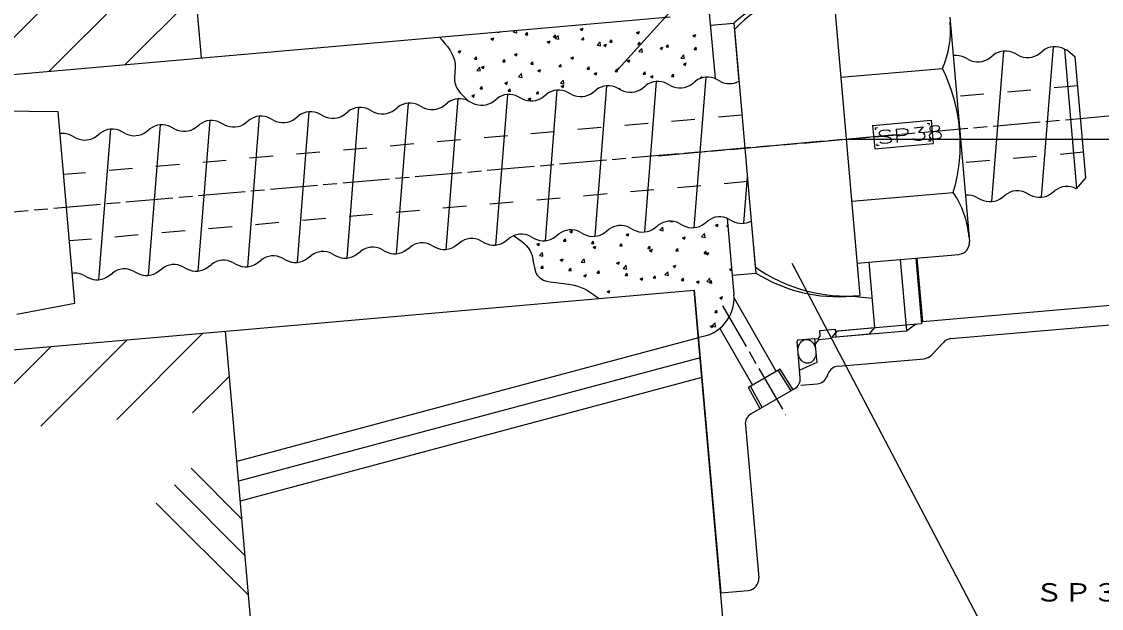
# Model space of a CAD drawing. Units: millimetres at full size, sheet at 1:1; details may follow other scales. Extents: x -8 to 1148, y -16 to 814.
# Drawn here: x 734.1 to 1009.5, y 303.6 to 453.3 of the extents above; entities that cross this region are included whole.
import ezdxf
from ezdxf.enums import TextEntityAlignment as Align

# ---------------------------------------------------------------- set-up
doc = ezdxf.new("R2010")
doc.units = ezdxf.units.MM
for name, pattern in [('CHAIN', [18.5, 12, -1.5, 3.5, -1.5]), ('CHAIN_DOUBLE_DASH', [23.5, 12, -1.5, 3.5, -1.5, 3.5, -1.5]), ('DASHED_SPACED', [12, 6, -6])]:
    doc.linetypes.add(name, pattern=pattern)
for name, color, linetype, lineweight in [('1 外形線', 7, 'Continuous', 25), ('2 細い実線', 3, 'Continuous', 25), ('3 隠れ線', 2, 'DASHED_SPACED', 25), ('4 中心線', 1, 'CHAIN', 25), ('5 想像線', 6, 'CHAIN_DOUBLE_DASH', 25), ('6 寸法線', 4, 'Continuous', 25)]:
    doc.layers.add(name, color=color, linetype=linetype, lineweight=lineweight)
doc.styles.add('simplex.shx', font='')
doc.styles.get('simplex.shx').set_extended_font_data('simplex.shx')

msp = doc.modelspace()

# ---------------------------------------------------------------- linework, layer by layer
at = {"layer": '1 外形線'}
for p, q in [((780.015, 444.14), (766.79, 595.3)), ((940.972, 463.142), (947.944, 383.447)), ((909.355, 457.367), (910.981, 438.774)), ((425.501, 413.025), (899.567, 454.5)), ((970.841, 454.467), (975.854, 397.177)), ((909.79, 452.386), (915.768, 452.909)), ((915.768, 452.909), (917.066, 438.069)), ((915.908, 451.309), (918.557, 421.03)), ((997.191, 446.885), (994.176, 408.487)), ((1000.062, 446.271), (1003.169, 410.756)), ((1000.062, 446.271), (1000.826, 445.985)), ((975.622, 443.6), (974.67, 444.106)), ((981.047, 444.074), (981.897, 444.738)), ((984.539, 445.778), (981.524, 407.38)), ((988.274, 444.706), (987.322, 445.213)), ((993.699, 445.181), (994.548, 445.845)), ((1000.826, 445.985), (1002.816, 444.316)), ((1005.508, 413.544), (1002.816, 444.316)), ((943.074, 439.111), (968.975, 441.377)), ((895.977, 438.03), (892.963, 399.632)), ((905.137, 437.433), (905.987, 438.097)), ((908.629, 439.137), (905.614, 400.738)), ((912.364, 438.065), (911.412, 438.571)), ((870.674, 435.817), (867.659, 397.418)), ((874.409, 434.745), (873.457, 435.251)), ((879.834, 435.219), (880.683, 435.883)), ((883.326, 436.923), (880.311, 398.525)), ((887.06, 435.851), (886.108, 436.358)), ((892.485, 436.326), (893.335, 436.99)), ((899.712, 436.958), (898.76, 437.464)), ((832.719, 432.496), (829.704, 394.097)), ((841.879, 431.899), (842.728, 432.562)), ((845.371, 433.603), (842.356, 395.204)), ((849.105, 432.531), (848.153, 433.037)), ((854.53, 433.005), (855.38, 433.669)), ((858.022, 434.71), (855.007, 396.311)), ((861.757, 433.638), (860.805, 434.144)), ((867.182, 434.112), (868.032, 434.776)), ((743.478, 430.307), (728.404, 430.494)), ((747.748, 381.493), (743.478, 430.307)), ((807.416, 430.282), (804.401, 391.883)), ((811.15, 429.21), (810.198, 429.716)), ((816.575, 429.685), (817.425, 430.349)), ((820.067, 431.389), (817.052, 392.99)), ((823.802, 430.317), (822.85, 430.823)), ((829.227, 430.792), (830.077, 431.455)), ((836.454, 431.424), (835.502, 431.93)), ((769.461, 426.962), (766.446, 388.563)), ((778.62, 426.364), (779.47, 427.028)), ((782.112, 428.068), (779.097, 389.67)), ((785.847, 426.996), (784.895, 427.502)), ((791.272, 427.471), (792.122, 428.135)), ((794.764, 429.175), (791.749, 390.777)), ((798.499, 428.103), (797.547, 428.609)), ((803.924, 428.578), (804.773, 429.242)), ((951.174, 426.839), (966.117, 428.147)), ((951.174, 426.839), (951.697, 420.862)), ((966.117, 428.147), (966.64, 422.169)), ((747.892, 423.676), (746.94, 424.182)), ((753.317, 424.15), (754.167, 424.814)), ((756.809, 425.855), (753.794, 387.456)), ((760.544, 424.783), (759.592, 425.289)), ((765.969, 425.257), (766.818, 425.921)), ((773.195, 425.89), (772.243, 426.396)), ((944.458, 423.294), (1021.818, 423.294)), ((951.697, 420.862), (966.64, 422.169)), ((918.557, 421.03), (921.206, 390.752)), ((919.197, 413.708), (918.266, 401.845)), ((1005.508, 413.544), (1003.093, 410.666)), ((945.842, 407.478), (971.743, 409.744)), ((977.789, 408.452), (978.741, 407.946)), ((984.166, 408.42), (985.016, 409.084)), ((990.441, 409.559), (991.393, 409.053)), ((996.818, 409.527), (997.668, 410.191)), ((908.256, 401.779), (909.106, 402.443)), ((914.101, 403.121), (915.804, 383.648)), ((914.531, 402.917), (915.483, 402.411)), ((920.185, 402.416), (921.346, 389.152)), ((876.576, 399.597), (877.528, 399.091)), ((882.953, 399.565), (883.803, 400.229)), ((889.228, 400.704), (890.18, 400.198)), ((895.605, 400.672), (896.454, 401.336)), ((901.879, 401.811), (902.831, 401.304)), ((844.998, 396.245), (845.848, 396.908)), ((851.273, 397.383), (852.225, 396.877)), ((857.65, 397.352), (858.499, 398.015)), ((863.924, 398.49), (864.876, 397.984)), ((870.301, 398.458), (871.151, 399.122)), ((813.318, 394.062), (814.27, 393.556)), ((819.695, 394.031), (820.544, 394.695)), ((825.969, 395.169), (826.921, 394.663)), ((832.346, 395.138), (833.196, 395.802)), ((838.621, 396.276), (839.573, 395.77)), ((947.225, 391.661), (973.126, 393.927)), ((781.74, 390.71), (782.589, 391.374)), ((788.014, 391.849), (788.966, 391.343)), ((794.391, 391.817), (795.241, 392.481)), ((800.666, 392.956), (801.618, 392.449)), ((807.043, 392.924), (807.893, 393.588)), ((950.214, 391.922), (951.673, 375.243)), ((958.184, 392.62), (959.774, 374.446)), ((962.168, 392.968), (963.628, 376.288)), ((962.456, 392.993), (963.872, 376.812)), ((750.059, 388.528), (751.011, 388.022)), ((756.436, 388.497), (757.286, 389.16)), ((762.711, 389.635), (763.663, 389.129)), ((769.088, 389.603), (769.938, 390.267)), ((775.363, 390.742), (776.315, 390.236)), ((915.368, 388.629), (921.346, 389.152)), ((431.602, 343.294), (905.668, 384.769)), ((918.06, 243.123), (905.668, 384.769)), ((905.668, 384.769), (912.422, 307.564)), ((945.947, 383.326), (945.951, 383.274)), ((945.951, 383.274), (951.02, 382.714)), ((963.872, 376.812), (1049.257, 384.282)), ((732.936, 378.691), (747.748, 381.493)), ((915.842, 382.72), (926.602, 364.082)), ((971.149, 372.429), (1054.621, 379.732)), ((912.188, 375.048), (920.54, 360.582)), ((937.683, 374.52), (941.668, 374.869)), ((937.814, 373.026), (937.683, 374.52)), ((941.842, 372.877), (941.668, 374.869)), ((942.209, 374.415), (963.628, 376.288)), ((951.673, 375.243), (950.31, 373.618)), ((963.628, 376.288), (963.872, 376.812)), ((798.383, 234.192), (786.125, 374.31)), ((906.73, 372.626), (789.031, 341.089)), ((932.716, 362.453), (931.898, 371.806)), ((936.463, 372.406), (932.079, 372.023)), ((936.463, 372.406), (937.359, 372.484)), ((936.986, 366.429), (936.463, 372.406)), ((937.481, 372.244), (936.572, 371.161)), ((937.359, 372.484), (937.814, 373.026)), ((937.481, 372.244), (940.868, 372.54)), ((940.846, 372.79), (942.209, 374.415)), ((941.842, 372.877), (950.31, 373.618)), ((966.189, 368.223), (969.211, 371.481)), ((907.173, 367.568), (789.474, 336.031)), ((932.549, 364.36), (936.986, 366.429)), ((942.35, 365.393), (964.285, 367.312)), ((927.616, 364.667), (919.527, 359.997)), ((930.382, 359.105), (927.114, 364.378)), ((939.541, 362.796), (939.822, 363.507)), ((907.615, 362.511), (789.916, 330.973)), ((932.882, 360.549), (937.013, 360.91)), ((922.962, 354.821), (920.03, 360.288)), ((931.227, 359.593), (920.204, 353.229)), ((918.716, 350.37), (922.123, 311.424)), ((912.422, 307.564), (919.396, 308.174))]:
    msp.add_line(p, q, dxfattribs=at)
for centre, radius, start, end in [((942.465, 423.122), 40, 95, 131.8699), ((944.458, 423.297), 39.998, 95, 135.54429), ((947.342, 451.071), 23.706, 335.86147, 5.14332), ((997.626, 441.904), 5, 60.85242, 127.99531), ((972.323, 439.691), 5, 62.00469, 97.15788), ((977.969, 448.014), 5, 242.00469, 307.99531), ((984.975, 440.798), 5, 62.00469, 127.99531), ((990.621, 449.121), 5, 242.00469, 307.99531), ((930.157, 422.014), 43.358, 343.56128, 26.52221), ((896.413, 433.049), 5, 62.00469, 127.99531), ((909.065, 434.156), 5, 62.00469, 127.99531), ((914.711, 442.48), 5, 242.00469, 298.10061), ((871.11, 430.836), 5, 62.00469, 127.99531), ((876.756, 439.159), 5, 242.00469, 307.99531), ((883.761, 431.943), 5, 62.00469, 127.99531), ((889.407, 440.266), 5, 242.00469, 307.99531), ((902.059, 441.373), 5, 242.00469, 307.99531), ((833.155, 427.515), 5, 62.00469, 127.99531), ((845.806, 428.622), 5, 62.00469, 127.99531), ((851.452, 436.946), 5, 242.00469, 307.99531), ((858.458, 429.729), 5, 62.00469, 127.99531), ((864.104, 438.053), 5, 242.00469, 307.99531), ((807.851, 425.301), 5, 62.00469, 127.99531), ((813.497, 433.625), 5, 242.00469, 307.99531), ((820.503, 426.408), 5, 62.00469, 127.99531), ((826.149, 434.732), 5, 242.00469, 307.99531), ((838.801, 435.839), 5, 242.00469, 307.99531), ((769.896, 421.981), 5, 62.00469, 127.99531), ((782.548, 423.088), 5, 62.00469, 127.99531), ((788.194, 431.411), 5, 242.00469, 307.99531), ((795.2, 424.194), 5, 62.00469, 127.99531), ((800.846, 432.518), 5, 242.00469, 307.99531), ((744.593, 419.767), 5, 62.00469, 97.20518), ((750.239, 428.091), 5, 242.00469, 307.99531), ((757.245, 420.874), 5, 62.00469, 127.99531), ((762.891, 429.198), 5, 242.00469, 307.99531), ((775.542, 430.304), 5, 242.00469, 307.99531), ((1000.746, 406.251), 5, 62.00469, 127.99531), ((952.122, 396.44), 23.706, 4.85668, 34.13853), ((975.442, 404.037), 5, 62.00469, 97.15788), ((981.088, 412.361), 5, 242.00469, 307.99531), ((988.094, 405.144), 5, 62.00469, 127.99531), ((993.74, 413.468), 5, 242.00469, 307.99531), ((899.532, 397.396), 5, 62.00469, 127.99531), ((912.184, 398.503), 5, 62.00469, 127.99531), ((917.83, 406.826), 5, 242.00469, 298.10061), ((874.229, 395.182), 5, 62.00469, 127.99531), ((879.875, 403.506), 5, 242.00469, 307.99531), ((886.881, 396.289), 5, 62.00469, 127.99531), ((892.527, 404.613), 5, 242.00469, 307.99531), ((905.178, 405.719), 5, 242.00469, 307.99531), ((836.274, 391.861), 5, 62.00469, 127.99531), ((848.926, 392.968), 5, 62.00469, 127.99531), ((854.572, 401.292), 5, 242.00469, 307.99531), ((861.577, 394.075), 5, 62.00469, 127.99531), ((867.223, 402.399), 5, 242.00469, 307.99531), ((972.865, 396.916), 3, 275, 5), ((810.971, 389.648), 5, 62.00469, 127.99531), ((816.617, 397.971), 5, 242.00469, 307.99531), ((823.622, 390.754), 5, 62.00469, 127.99531), ((829.268, 399.078), 5, 242.00469, 307.99531), ((841.92, 400.185), 5, 242.00469, 307.99531), ((773.016, 386.327), 5, 62.00469, 127.99531), ((785.667, 387.434), 5, 62.00469, 127.99531), ((791.313, 395.758), 5, 242.00469, 307.99531), ((798.319, 388.541), 5, 62.00469, 127.99531), ((803.965, 396.864), 5, 242.00469, 307.99531), ((747.712, 384.113), 5, 62.00469, 97.20518), ((753.358, 392.437), 5, 242.00469, 307.99531), ((760.364, 385.22), 5, 62.00469, 127.99531), ((766.01, 393.544), 5, 242.00469, 307.99531), ((778.662, 394.651), 5, 242.00469, 307.99531), ((944.458, 423.297), 39.998, 234.45571, 275), ((942.465, 423.122), 40, 238.1301, 275), ((905.842, 382.777), 10, 275, 5), ((932.097, 371.823), 0.2, 95, 185), ((971.41, 369.441), 3, 95, 137.14863), ((964.024, 370.3), 3, 275, 316.18593), ((942.612, 362.404), 3, 95, 158.43495), ((929.727, 362.191), 3, 300, 5), ((936.751, 363.899), 3, 275, 338.43495), ((921.704, 350.631), 3, 120, 185), ((919.134, 311.163), 3, 275, 5), ((919.134, 311.163), 3, 275, 5)]:
    msp.add_arc(centre, radius, start, end, dxfattribs=at)
at = {"layer": '2 細い実線'}
for p, q in [((741.162, 440.642), (763.163, 462.643)), ((721.789, 438.947), (743.791, 460.948)), ((760.534, 442.336), (778.593, 460.395)), ((853.843, 448.908), (854.544, 449.177)), ((853.843, 448.908), (854.341, 448.573)), ((854.341, 448.572), (854.544, 449.177)), ((855.443, 450.596), (855.482, 450.643)), ((855.443, 450.596), (856.04, 450.544)), ((856.041, 450.543), (856.014, 450.69)), ((859.559, 450.61), (859.967, 451.036)), ((859.559, 450.61), (860.448, 450.472)), ((860.448, 450.471), (860.378, 451.072)), ((862.615, 449.969), (863.097, 450.543)), ((862.615, 449.969), (863.213, 449.916)), ((863.213, 449.916), (863.098, 450.542)), ((869.788, 449.341), (870.27, 449.916)), ((869.788, 449.341), (870.386, 449.289)), ((870.231, 448.955), (871.01, 449.767)), ((870.231, 448.955), (871.12, 448.817)), ((870.386, 449.288), (870.27, 449.915)), ((871.121, 448.816), (871.01, 449.766)), ((876.617, 451.333), (877.317, 451.602)), ((876.617, 451.333), (877.114, 450.997)), ((876.96, 448.714), (877.442, 449.288)), ((877.115, 450.997), (877.317, 451.601)), ((877.558, 448.661), (877.443, 449.287)), ((890.988, 450.532), (891.688, 450.801)), ((890.988, 450.532), (891.486, 450.196)), ((891.486, 450.196), (891.689, 450.8)), ((905.36, 449.731), (906.06, 450)), ((905.36, 449.731), (905.857, 449.396)), ((905.857, 449.395), (906.06, 449.999)), ((868.215, 448.108), (868.915, 448.376)), ((868.215, 448.108), (868.712, 447.772)), ((868.712, 447.771), (868.915, 448.376)), ((876.96, 448.714), (877.558, 448.661)), ((880.903, 447.3), (881.682, 448.111)), ((880.903, 447.3), (881.793, 447.162)), ((881.793, 447.161), (881.683, 448.111)), ((882.586, 447.307), (883.286, 447.575)), ((882.586, 447.307), (883.083, 446.971)), ((883.084, 446.97), (883.287, 447.575)), ((884.133, 448.086), (884.615, 448.661)), ((884.133, 448.086), (884.731, 448.034)), ((884.731, 448.033), (884.615, 448.66)), ((891.306, 447.458), (891.788, 448.033)), ((891.306, 447.458), (891.903, 447.406)), ((891.576, 445.644), (892.355, 446.456)), ((891.904, 447.405), (891.788, 448.032)), ((892.466, 445.506), (892.355, 446.456)), ((896.957, 446.506), (897.657, 446.775)), ((896.957, 446.506), (897.455, 446.17)), ((897.455, 446.17), (897.658, 446.774)), ((898.478, 446.831), (898.96, 447.405)), ((898.478, 446.831), (899.076, 446.779)), ((899.076, 446.778), (898.961, 447.405)), ((905.651, 446.203), (906.133, 446.778)), ((905.651, 446.203), (906.249, 446.151)), ((906.249, 446.15), (906.133, 446.777)), ((845.441, 445.683), (846.141, 445.952)), ((845.441, 445.683), (845.939, 445.348)), ((845.939, 445.347), (846.142, 445.951)), ((849.658, 443.702), (850.14, 444.276)), ((849.658, 443.702), (850.255, 443.649)), ((850.256, 443.649), (850.14, 444.276)), ((856.83, 443.074), (857.312, 443.649)), ((857.428, 443.021), (857.313, 443.648)), ((859.812, 444.882), (860.513, 445.151)), ((859.812, 444.882), (860.31, 444.547)), ((860.31, 444.546), (860.513, 445.15)), ((874.184, 444.081), (874.884, 444.35)), ((874.184, 444.081), (874.681, 443.746)), ((874.682, 443.745), (874.884, 444.349)), ((888.555, 443.28), (889.255, 443.549)), ((889.053, 442.944), (889.256, 443.549)), ((891.576, 445.644), (892.465, 445.507)), ((902.248, 443.989), (903.027, 444.801)), ((902.248, 443.989), (903.138, 443.851)), ((903.138, 443.851), (903.027, 444.8)), ((850.212, 440.869), (850.991, 441.681)), ((850.212, 440.869), (851.101, 440.731)), ((851.102, 440.73), (850.991, 441.68)), ((851.41, 441.657), (852.11, 441.926)), ((851.41, 441.657), (851.908, 441.321)), ((851.908, 441.321), (852.111, 441.925)), ((856.83, 443.074), (857.428, 443.022)), ((864.003, 442.447), (864.485, 443.021)), ((864.003, 442.447), (864.6, 442.394)), ((864.601, 442.394), (864.485, 443.02)), ((865.782, 440.856), (866.482, 441.125)), ((865.782, 440.856), (866.279, 440.521)), ((866.279, 440.52), (866.482, 441.124)), ((871.175, 441.819), (871.657, 442.394)), ((871.175, 441.819), (871.773, 441.767)), ((871.773, 441.766), (871.658, 442.393)), ((878.348, 441.192), (878.83, 441.766)), ((878.348, 441.192), (878.946, 441.139)), ((878.946, 441.139), (878.83, 441.765)), ((885.521, 440.564), (886.003, 441.139)), ((886.119, 440.511), (886.003, 441.138)), ((888.555, 443.28), (889.052, 442.945)), ((902.926, 442.48), (903.627, 442.748)), ((902.926, 442.48), (903.424, 442.144)), ((903.424, 442.143), (903.627, 442.748)), ((857.379, 437.631), (858.08, 437.9)), ((857.877, 437.295), (858.08, 437.899)), ((860.884, 439.214), (861.663, 440.025)), ((860.884, 439.214), (861.774, 439.076)), ((861.774, 439.075), (861.664, 440.025)), ((871.557, 437.558), (872.336, 438.37)), ((872.446, 437.42), (872.336, 438.37)), ((880.153, 440.055), (880.853, 440.324)), ((880.153, 440.055), (880.65, 439.72)), ((880.651, 439.719), (880.853, 440.323)), ((885.521, 440.564), (886.118, 440.512)), ((892.693, 439.937), (893.175, 440.511)), ((892.693, 439.937), (893.291, 439.884)), ((893.291, 439.884), (893.176, 440.51)), ((894.524, 439.254), (895.224, 439.523)), ((894.524, 439.254), (895.022, 438.919)), ((895.022, 438.918), (895.225, 439.522)), ((899.866, 439.309), (900.348, 439.884)), ((899.866, 439.309), (900.463, 439.257)), ((900.464, 439.256), (900.348, 439.883)), ((907.099, 438.754), (907.52, 439.256)), ((907.581, 438.931), (907.521, 439.255)), ((851.045, 436.18), (851.527, 436.754)), ((851.045, 436.18), (851.643, 436.127)), ((851.643, 436.127), (851.527, 436.754)), ((857.379, 437.631), (857.877, 437.295)), ((858.218, 435.552), (858.7, 436.127)), ((858.218, 435.552), (858.815, 435.5)), ((858.816, 435.499), (858.7, 436.126)), ((865.39, 434.925), (865.872, 435.499)), ((865.988, 434.872), (865.873, 435.499)), ((871.557, 437.558), (872.446, 437.421)), ((871.751, 436.83), (872.451, 437.099)), ((871.751, 436.83), (872.248, 436.494)), ((872.248, 436.494), (872.451, 437.098)), ((886.473, 436.164), (886.822, 436.298)), ((886.732, 436.026), (886.822, 436.297)), ((848.977, 434.405), (849.677, 434.674)), ((848.977, 434.405), (849.475, 434.07)), ((849.475, 434.069), (849.678, 434.674)), ((863.348, 433.605), (864.049, 433.873)), ((863.348, 433.605), (863.846, 433.269)), ((863.846, 433.268), (864.049, 433.873)), ((865.39, 434.925), (865.988, 434.872)), ((899.631, 402.327), (899.686, 402.393)), ((899.631, 402.327), (900.228, 402.275)), ((900.229, 402.274), (900.215, 402.349)), ((873.956, 399.771), (874.656, 400.04)), ((873.956, 399.771), (874.454, 399.436)), ((874.454, 399.435), (874.657, 400.04)), ((896.879, 400.059), (897.658, 400.871)), ((896.879, 400.059), (897.768, 399.921)), ((897.769, 399.92), (897.658, 400.87)), ((911.101, 401.395), (911.801, 401.664)), ((911.101, 401.395), (911.598, 401.06)), ((911.599, 401.059), (911.801, 401.663)), ((913.976, 401.072), (914.251, 401.4)), ((913.976, 401.072), (914.282, 401.045)), ((865.554, 396.546), (866.254, 396.815)), ((865.554, 396.546), (866.051, 396.211)), ((866.052, 396.21), (866.254, 396.814)), ((872.328, 397.315), (872.81, 397.89)), ((872.328, 397.315), (872.926, 397.263)), ((872.926, 397.262), (872.81, 397.889)), ((879.5, 396.688), (879.982, 397.262)), ((879.5, 396.688), (880.098, 396.635)), ((880.098, 396.635), (879.983, 397.261)), ((886.673, 396.06), (887.155, 396.635)), ((887.271, 396.007), (887.155, 396.634)), ((888.327, 398.971), (889.028, 399.239)), ((888.327, 398.971), (888.825, 398.635)), ((888.825, 398.634), (889.028, 399.239)), ((902.699, 398.17), (903.399, 398.438)), ((902.699, 398.17), (903.196, 397.834)), ((903.196, 397.833), (903.399, 398.438)), ((907.551, 398.404), (908.33, 399.216)), ((907.551, 398.404), (908.441, 398.266)), ((908.441, 398.265), (908.331, 399.215)), ((866.188, 393.628), (866.966, 394.44)), ((867.077, 393.49), (866.967, 394.439)), ((879.925, 395.745), (880.625, 396.014)), ((879.925, 395.745), (880.423, 395.41)), ((880.423, 395.409), (880.626, 396.013)), ((886.673, 396.06), (887.271, 396.008)), ((893.846, 395.433), (894.328, 396.007)), ((893.846, 395.433), (894.443, 395.38)), ((894.297, 394.944), (894.997, 395.213)), ((894.297, 394.944), (894.794, 394.609)), ((894.444, 395.38), (894.328, 396.006)), ((894.794, 394.608), (894.997, 395.212)), ((901.018, 394.805), (901.5, 395.38)), ((901.018, 394.805), (901.616, 394.753)), ((901.616, 394.752), (901.501, 395.379)), ((908.191, 394.177), (908.673, 394.752)), ((908.191, 394.177), (908.789, 394.125)), ((908.668, 394.144), (909.368, 394.412)), ((908.668, 394.144), (909.165, 393.808)), ((908.789, 394.124), (908.673, 394.751)), ((909.166, 393.807), (909.368, 394.412)), ((866.188, 393.628), (867.077, 393.49)), ((871.523, 392.52), (872.223, 392.789)), ((871.523, 392.52), (872.02, 392.184)), ((872.021, 392.184), (872.223, 392.788)), ((876.86, 391.973), (877.639, 392.785)), ((876.86, 391.973), (877.749, 391.835)), ((877.75, 391.834), (877.639, 392.784)), ((885.894, 391.719), (886.594, 391.988)), ((885.894, 391.719), (886.392, 391.384)), ((886.392, 391.383), (886.595, 391.987)), ((887.532, 390.318), (888.311, 391.13)), ((888.422, 390.179), (888.312, 391.129)), ((900.266, 390.918), (900.966, 391.187)), ((900.763, 390.582), (900.966, 391.186)), ((866.543, 390.421), (867.025, 390.995)), ((866.543, 390.421), (867.14, 390.368)), ((867.141, 390.368), (867.025, 390.995)), ((873.715, 389.793), (874.197, 390.368)), ((873.715, 389.793), (874.313, 389.741)), ((874.313, 389.74), (874.198, 390.367)), ((877.492, 388.494), (878.192, 388.763)), ((877.492, 388.494), (877.989, 388.158)), ((877.99, 388.158), (878.193, 388.762)), ((880.888, 389.166), (881.37, 389.74)), ((880.888, 389.166), (881.486, 389.113)), ((881.486, 389.113), (881.37, 389.74)), ((887.532, 390.318), (888.422, 390.18)), ((888.061, 388.538), (888.543, 389.113)), ((888.061, 388.538), (888.658, 388.486)), ((888.659, 388.485), (888.543, 389.112)), ((895.233, 387.911), (895.715, 388.485)), ((895.831, 387.858), (895.715, 388.484)), ((898.205, 388.663), (898.984, 389.474)), ((898.205, 388.663), (899.094, 388.525)), ((899.094, 388.524), (898.984, 389.474)), ((900.266, 390.918), (900.763, 390.583)), ((914.637, 390.117), (915.219, 390.341)), ((914.637, 390.117), (915.134, 389.782)), ((915.135, 389.781), (915.24, 390.096)), ((891.863, 387.693), (892.564, 387.962)), ((891.863, 387.693), (892.361, 387.357)), ((892.361, 387.357), (892.564, 387.961)), ((895.233, 387.911), (895.831, 387.858)), ((902.406, 387.283), (902.888, 387.858)), ((902.406, 387.283), (903.003, 387.231)), ((903.004, 387.23), (902.888, 387.857)), ((906.235, 386.892), (906.935, 387.161)), ((906.235, 386.892), (906.732, 386.557)), ((906.732, 386.556), (906.935, 387.16)), ((908.877, 387.007), (909.656, 387.819)), ((908.877, 387.007), (909.767, 386.869)), ((909.578, 386.656), (910.06, 387.23)), ((909.578, 386.656), (910.176, 386.603)), ((909.767, 386.869), (909.656, 387.819)), ((910.176, 386.603), (910.061, 387.229)), ((883.461, 384.468), (884.161, 384.736)), ((883.461, 384.468), (883.959, 384.132)), ((883.959, 384.131), (884.162, 384.736)), ((912.204, 382.866), (912.904, 383.135)), ((912.204, 382.866), (912.701, 382.53)), ((912.701, 382.53), (912.904, 383.134)), ((910.966, 379.134), (911.448, 379.708)), ((910.966, 379.134), (911.564, 379.081)), ((911.564, 379.081), (911.448, 379.707)), ((909.771, 375.614), (910.471, 375.883)), ((909.771, 375.614), (910.268, 375.279)), ((910.203, 375.611), (910.982, 376.423)), ((910.203, 375.611), (911.092, 375.473)), ((910.268, 375.278), (910.471, 375.882)), ((911.093, 375.472), (910.982, 376.422)), ((941.711, 374.371), (951.673, 375.243)), ((959.774, 374.446), (962.231, 376.166)), ((739.022, 350.113), (761.023, 372.114)), ((758.394, 351.808), (780.396, 373.809)), ((940.846, 372.79), (959.774, 374.446)), ((719.649, 348.418), (741.651, 370.419)), ((930.883, 359.395), (927.616, 364.667)), ((777.767, 353.503), (787.126, 362.862)), ((922.459, 354.531), (919.527, 359.997)), ((790.316, 326.4), (777.344, 339.372)), ((791.024, 317.207), (773.102, 335.129)), ((791.914, 307.037), (768.461, 330.489))]:
    msp.add_line(p, q, dxfattribs=at)
for points, knots in [([(840.729, 449.353), (842.588, 447.227), (844.448, 445.102), (844.677, 442.513), (844.822, 440.888), (844.323, 439.08), (844.677, 437.554), (845.085, 435.8), (846.619, 434.419), (848.153, 433.037)], [0, 0, 0, 0, 1, 1, 1, 2, 2, 2, 3, 3, 3, 3]), ([(859.657, 398.691), (861.471, 397.453), (863.286, 396.215), (864.081, 394.267), (864.822, 392.452), (864.678, 390.022), (865.59, 388.637), (867.122, 386.311), (871.635, 386.936), (875.048, 386.102), (877.576, 385.485), (879.501, 384.067), (881.425, 382.648)], [0, 0, 0, 0, 1, 1, 1, 2, 2, 2, 3, 3, 3, 4, 4, 4, 4])]:
    msp.add_open_spline(points, degree=3, knots=knots, dxfattribs=at)
at = {"layer": '3 隠れ線'}
for p, q in [((1003.464, 436.899), (972.614, 434.2)), ((917.824, 429.407), (744.88, 414.276)), ((1004.946, 419.964), (974.096, 417.265)), ((919.305, 412.471), (746.362, 397.341))]:
    msp.add_line(p, q, dxfattribs=at)
at = {"layer": '4 中心線'}
for p, q in [((1086.01, 435.681), (428.551, 378.161)), ((896.497, 419.101), (958.272, 424.505)), ((912.895, 380.824), (928.921, 353.067))]:
    msp.add_line(p, q, dxfattribs=at)
at = {"layer": '5 想像線'}
for p, q in [((965.043, 427.35), (965.541, 427.394)), ((965.541, 427.394), (965.585, 426.895)), ((951.933, 426.203), (952.431, 426.247)), ((951.976, 425.705), (951.933, 426.203)), ((952.334, 421.62), (952.29, 422.119)), ((952.832, 421.664), (952.334, 421.62)), ((965.942, 422.811), (965.444, 422.767)), ((965.898, 423.309), (965.942, 422.811))]:
    msp.add_line(p, q, dxfattribs=at)
msp.add_ellipse((934.437, 369.175), major_axis=(0.265, -3.032), ratio=0.755603, dxfattribs=at)
at = {"layer": '6 寸法線'}
for points in [[(886.287, 441.211), (972.66, 536.576), (1025.38, 536.576)], [(886.539, 441.489), (886.036, 440.933), (886.539, 441.489)], [(931.168, 390.579), (930.645, 391.575), (931.168, 390.579)], [(930.906, 391.077), (978.685, 300.001), (1073.125, 300.001)]]:
    msp.add_lwpolyline(points, dxfattribs=at)

# ---------------------------------------------------------------- texts
at = {"layer": '1 外形線', "style": 'simplex.shx', "width": 1.45}
msp.add_text('SP38', height=3.372, rotation=5, dxfattribs=at).set_placement((952.512, 421.039), align=Align.BOTTOM_LEFT)
at = {"layer": '6 寸法線', "style": 'simplex.shx', "width": 1.15}
msp.add_text('ＳＰ３８球面六角ナット', height=4.692, dxfattribs=at).set_placement((992.485, 303.948), align=Align.BOTTOM_LEFT)

doc.saveas('drawing.dxf')
